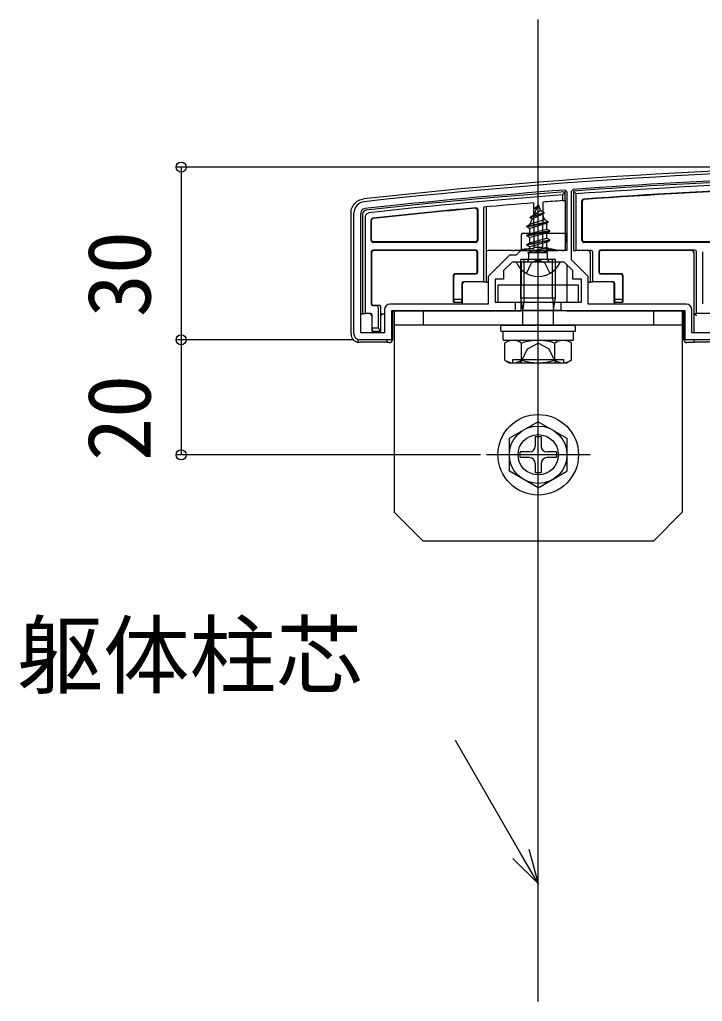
# Model space of a CAD drawing. Units: millimetres, scale not verified. Extents: x -875 to 875, y -1300 to 1294.
# Drawn here: x 626.5 to 745, y -690.1 to -519.5 of the extents above; entities that cross this region are included whole.
import ezdxf
from ezdxf.enums import TextEntityAlignment as Align

# ---------------------------------------------------------------- set-up
doc = ezdxf.new("R2010")
doc.units = ezdxf.units.MM
doc.header["$LTSCALE"] = 8
for name, color, linetype in [('0-2_YKK_11', 7, 'Continuous'), ('0-4_YKK_13', 4, 'Continuous'), ('0-5_YKK_D', 6, 'Continuous'), ('0-7_YSS_K', 3, 'Continuous')]:
    doc.layers.add(name, color=color, linetype=linetype)
doc.styles.add('ＭＳ ゴシック', font='')
doc.styles.get('ＭＳ ゴシック').set_extended_font_data('MS Gothic')

msp = doc.modelspace()

# ---------------------------------------------------------------- linework, layer by layer
at = {"layer": '0-2_YKK_11'}
for p, q in [((684.49, -574.126), (684.49, -553.126)), ((685.69, -573.926), (685.69, -553.126))]:
    msp.add_line(p, q, dxfattribs=at)
for points in [[(721.168, -549.115), (721.49, -549.414), (721.49, -559.626), (713.49, -559.626), (712.69, -560.426), (711.493, -560.426), (707.79, -564.129), (707.79, -568.926), (690.79, -568.926)], [(742.19, -568.926), (725.19, -568.926), (725.19, -564.129), (722.29, -561.229), (722.29, -549.31), (722.568, -549.011)], [(795.49, -575.126), (741.99, -575.126), (741.99, -570.126), (720.49, -570.126), (720.49, -568.626), (723.99, -568.626), (723.99, -564.626), (722.49, -564.626), (722.49, -563.126), (720.99, -561.626), (716.949, -561.626), (716.765, -561.506), (716.215, -561.506), (716.032, -561.626), (711.99, -561.626), (710.49, -563.126), (710.49, -564.626), (708.99, -564.626), (708.99, -568.626), (712.49, -568.626), (712.49, -570.126), (690.99, -570.126), (690.99, -575.126), (685.49, -575.126)], [(689.79, -569.926), (689.79, -573.926), (685.69, -573.926)], [(795.29, -573.926), (743.19, -573.926), (743.19, -569.926)]]:
    msp.add_lwpolyline(points, dxfattribs=at)
for centre, radius, start, end in [((795.768, -1545.129), 1000.004, 90.07337, 96.28629), ((795.768, -1545.127), 998.802, 90.07336, 94.20284), ((795.769, -1545.134), 998.809, 94.28341, 96.28629), ((686.49, -553.126), 2, 96.28628, 180), ((686.49, -553.126), 0.8, 96.28629, 180.00001), ((690.79, -569.926), 1, 90.00001, 179.99999), ((742.19, -569.926), 1, 0.00001, 89.99999), ((685.49, -574.126), 1, 180.00001, 269.99999)]:
    msp.add_arc(centre, radius, start, end, dxfattribs=at)
at = {"layer": '0-4_YKK_13'}
for p, q in [((720.69, -549.953), (721.19, -549.414)), ((721.19, -550.918), (721.19, -549.414)), ((722.59, -549.31), (723.09, -549.775)), ((716.49, -565.126), (716.49, -550.972)), ((720.69, -549.953), (720.69, -550.956)), ((720.69, -550.956), (721.19, -550.918)), ((723.09, -559.626), (723.09, -549.775)), ((724.09, -557.904), (724.09, -550.984)), ((724.169, -557.826), (724.169, -551.057)), ((705.912, -552.59), (705.912, -557.826)), ((705.99, -552.504), (705.99, -557.904)), ((706.99, -552.085), (706.99, -565.047)), ((715.699, -551.345), (715.739, -559.126)), ((716.49, -551.626), (715.743, -553.429)), ((715.743, -553.429), (716.914, -552.649)), ((715.89, -552.316), (716.144, -552.462)), ((716.49, -551.626), (716.914, -552.649)), ((716.914, -552.649), (717.54, -553.011)), ((717.283, -551.219), (717.241, -559.126)), ((683.99, -574.128), (683.99, -553.121)), ((686.49, -570.547), (686.49, -553.744)), ((687.49, -557.904), (687.49, -554.291)), ((687.569, -557.826), (687.569, -554.361)), ((715.458, -554.118), (715.066, -555.063)), ((715.066, -555.063), (717.56, -554.208)), ((715.09, -553.906), (717.54, -553.111)), ((715.09, -553.806), (715.743, -553.429)), ((715.09, -553.906), (715.458, -554.118)), ((715.458, -554.118), (717.189, -553.313)), ((717.189, -553.313), (717.54, -553.111)), ((717.189, -553.313), (717.56, -554.208)), ((717.54, -553.111), (717.54, -553.011)), ((717.56, -554.208), (718.24, -554.601)), ((714.49, -555.396), (718.24, -554.601)), ((714.49, -555.496), (718.24, -554.701)), ((714.49, -555.396), (715.066, -555.063)), ((714.49, -555.496), (714.49, -555.396)), ((714.49, -555.496), (715.015, -555.799)), ((718.49, -556.191), (714.49, -556.986)), ((717.856, -554.923), (715.015, -555.799)), ((715.015, -556.683), (715.015, -555.799)), ((715.015, -556.683), (717.965, -555.888)), ((717.856, -554.923), (718.24, -554.701)), ((717.856, -554.923), (717.965, -555.187)), ((717.965, -555.888), (717.965, -555.187)), ((717.965, -555.888), (718.49, -556.191)), ((718.24, -554.701), (718.24, -554.601)), ((718.49, -556.291), (718.49, -556.191)), ((713.56, -556.924), (713.546, -559.626)), ((713.863, -556.626), (721.118, -556.626)), ((714.49, -557.086), (718.49, -556.291)), ((714.49, -556.986), (715.015, -556.683)), ((714.49, -557.086), (714.49, -556.986)), ((714.49, -557.086), (715.015, -557.389)), ((714.49, -558.576), (718.49, -557.781)), ((718.49, -557.881), (714.49, -558.676)), ((717.965, -556.594), (715.015, -557.389)), ((715.015, -558.273), (715.015, -557.389)), ((715.015, -558.273), (717.965, -557.478)), ((717.965, -556.594), (718.49, -556.291)), ((717.965, -557.478), (717.965, -556.594)), ((717.965, -557.478), (718.49, -557.781)), ((721.421, -556.924), (721.434, -559.5)), ((705.69, -558.204), (687.79, -558.204)), ((705.69, -559.547), (687.79, -559.547)), ((705.612, -558.126), (687.869, -558.126)), ((705.612, -559.626), (687.869, -559.626)), ((707.49, -559.626), (707.79, -559.626)), ((712.063, -559.626), (707.79, -559.626)), ((713.053, -559.626), (712.355, -559.626)), ((713.053, -559.626), (719.927, -559.626)), ((713.546, -559.626), (713.546, -559.634)), ((714.49, -558.676), (715.015, -558.979)), ((717.965, -558.184), (715.015, -558.979)), ((715.015, -559.863), (715.015, -558.979)), ((715.015, -559.863), (717.965, -559.068)), ((715.132, -560.038), (718.49, -559.371)), ((718.49, -559.471), (715.635, -560.038)), ((717.241, -559.126), (715.739, -559.126)), ((715.739, -559.126), (715.74, -559.24)), ((716.49, -581.694), (716.49, -558.694)), ((717.241, -559.24), (717.241, -559.126)), ((717.965, -559.068), (717.965, -558.184)), ((717.965, -559.068), (718.49, -559.371)), ((717.965, -559.774), (718.49, -559.471)), ((718.49, -559.471), (718.49, -559.371)), ((720.626, -559.626), (719.927, -559.626)), ((725.686, -559.626), (723.09, -559.626)), ((793.49, -558.204), (724.39, -558.204)), ((759.19, -558.126), (724.469, -558.126)), ((743.686, -559.547), (727.29, -559.547)), ((743.19, -559.626), (727.369, -559.626)), ((743.686, -559.547), (743.19, -559.563)), ((687.49, -559.847), (687.49, -568.904)), ((687.569, -559.926), (687.569, -568.826)), ((705.912, -563.326), (705.912, -559.926)), ((705.99, -563.404), (705.99, -559.847)), ((719.49, -561.194), (713.49, -561.194)), ((713.49, -567.848), (713.49, -561.194)), ((714.03, -567.848), (714.03, -561.194)), ((714.711, -560.038), (715.015, -559.863)), ((718.125, -560.038), (714.711, -560.038)), ((714.855, -561.126), (714.855, -560.038)), ((716.49, -561.167), (715.345, -561.776)), ((716.49, -561.167), (717.635, -561.776)), ((717.965, -559.774), (716.984, -560.038)), ((717.965, -560.038), (717.965, -559.774)), ((718.125, -561.126), (718.125, -560.038)), ((718.95, -567.848), (718.95, -561.194)), ((719.49, -567.848), (719.49, -561.194)), ((725.49, -559.926), (725.49, -565.063)), ((726.99, -559.847), (726.99, -563.404)), ((727.069, -559.926), (727.069, -563.326)), ((743.49, -559.863), (743.49, -570.563)), ((743.99, -570.547), (743.99, -559.847)), ((744.99, -559.847), (744.99, -568.904)), ((720.086, -561.626), (712.895, -561.626)), ((713.535, -561.626), (713.49, -570.126)), ((714.44, -563.591), (715.345, -561.776)), ((718.54, -563.591), (717.635, -561.776)), ((721.448, -562.083), (721.482, -568.626)), ((701.869, -568.126), (701.869, -564.004)), ((702.09, -563.626), (705.612, -563.626)), ((702.169, -563.704), (705.69, -563.704)), ((727.29, -563.704), (730.812, -563.704)), ((727.369, -563.626), (730.89, -563.626)), ((731.112, -564.004), (731.112, -568.126)), ((731.19, -563.926), (731.19, -568.626)), ((703.212, -565.347), (703.212, -568.126)), ((703.29, -565.425), (703.29, -565.426)), ((703.29, -565.426), (703.29, -568.626)), ((706.99, -565.047), (703.512, -565.047)), ((725.19, -565.126), (725.49, -565.126)), ((725.49, -565.063), (725.49, -565.126)), ((729.469, -565.047), (725.99, -565.047)), ((729.69, -565.426), (729.69, -565.425)), ((729.69, -568.626), (729.69, -565.426)), ((729.769, -568.126), (729.769, -565.347)), ((703.212, -568.126), (701.869, -568.126)), ((703.227, -568.626), (703.212, -568.126)), ((713.49, -567.848), (719.49, -567.848)), ((713.815, -569.848), (713.49, -567.848)), ((714.03, -567.848), (713.815, -569.848)), ((718.95, -567.848), (719.165, -569.848)), ((719.165, -569.848), (719.49, -567.848)), ((729.769, -568.126), (729.753, -568.626)), ((731.112, -568.126), (729.769, -568.126)), ((731.127, -568.626), (731.112, -568.126)), ((687.79, -569.204), (688.386, -569.204)), ((687.869, -569.126), (688.89, -569.126)), ((688.89, -569.188), (688.386, -569.204)), ((688.69, -569.504), (688.69, -573.126)), ((689.19, -569.488), (689.19, -569.426)), ((703.227, -568.626), (703.29, -568.626)), ((703.29, -568.626), (703.29, -568.926)), ((713.815, -572.626), (713.815, -569.848)), ((719.165, -572.626), (719.165, -569.848)), ((729.753, -568.626), (729.69, -568.626)), ((729.69, -568.626), (729.69, -568.926)), ((729.753, -568.626), (731.127, -568.626)), ((731.127, -568.626), (731.19, -568.626)), ((685.69, -570.626), (685.99, -570.626)), ((685.99, -570.563), (685.99, -570.626)), ((687.39, -570.547), (686.49, -570.547)), ((687.604, -570.932), (687.604, -570.934)), ((687.604, -570.934), (687.604, -573.626)), ((687.69, -573.126), (687.69, -570.847)), ((689.49, -570.626), (689.79, -570.626)), ((691.19, -570.143), (691.19, -575.127)), ((691.29, -570.126), (713.49, -570.126)), ((691.49, -570.126), (691.49, -605.126)), ((741.49, -570.126), (691.49, -570.126)), ((696.49, -570.126), (696.49, -572.626)), ((713.656, -570.05), (713.49, -570.126)), ((720.574, -570.034), (713.953, -570.034)), ((721.49, -570.126), (741.69, -570.126)), ((736.49, -570.126), (736.49, -572.626)), ((741.49, -570.126), (741.49, -605.126)), ((741.79, -575.127), (741.79, -570.143)), ((743.49, -570.563), (743.99, -570.547)), ((743.49, -570.563), (743.49, -570.626)), ((743.65, -570.632), (743.49, -570.626)), ((743.49, -570.626), (743.49, -573.926)), ((743.656, -570.635), (743.953, -570.932)), ((748.269, -570.547), (743.99, -570.547)), ((687.69, -573.126), (687.675, -573.626)), ((688.69, -573.126), (687.69, -573.126)), ((741.49, -572.626), (691.49, -572.626)), ((709.99, -573.626), (709.99, -572.626)), ((709.99, -572.626), (722.99, -572.626)), ((722.99, -573.626), (722.99, -572.626)), ((687.675, -573.626), (687.604, -573.626)), ((709.99, -573.626), (722.99, -573.626)), ((710.433, -573.626), (722.615, -573.626)), ((710.433, -575.148), (710.433, -573.626)), ((685.19, -575.08), (685.19, -575.596)), ((689.728, -575.534), (685.653, -575.534)), ((690.691, -575.626), (690.19, -575.626)), ((710.717, -575.694), (711.583, -575.194)), ((710.717, -578.694), (710.717, -575.694)), ((711.583, -575.194), (721.398, -575.194)), ((713.39, -579.194), (714.637, -576.694)), ((713.604, -578.679), (713.604, -575.709)), ((714.637, -576.694), (716.49, -575.708)), ((718.344, -576.694), (716.49, -575.708)), ((719.59, -579.194), (718.344, -576.694)), ((719.377, -578.679), (719.377, -575.709)), ((722.264, -575.694), (721.398, -575.194)), ((722.264, -578.694), (722.264, -575.694)), ((743.49, -575.626), (742.289, -575.626)), ((743.49, -575.126), (743.49, -575.626)), ((743.656, -575.55), (743.49, -575.626)), ((748.028, -575.534), (743.953, -575.534)), ((710.717, -578.694), (711.583, -579.194)), ((721.398, -579.194), (711.583, -579.194)), ((712.058, -579.194), (712.058, -578.594)), ((712.058, -578.594), (720.922, -578.594)), ((720.922, -579.194), (720.922, -578.594)), ((722.264, -578.694), (721.398, -579.194)), ((716.49, -604.126), (716.49, -586.126)), ((716.49, -589.376), (711.49, -592.262)), ((716.49, -589.376), (721.49, -592.262)), ((715.99, -591.976), (715.99, -593.626)), ((715.99, -591.976), (716.99, -591.976)), ((716.99, -591.976), (716.99, -593.626)), ((711.49, -597.989), (711.49, -592.262)), ((721.49, -592.262), (721.49, -597.989)), ((725.49, -595.126), (707.49, -595.126)), ((714.99, -594.626), (713.34, -594.626)), ((713.34, -595.626), (713.34, -594.626)), ((719.64, -594.626), (717.99, -594.626)), ((719.64, -594.626), (719.64, -595.626)), ((714.99, -595.626), (713.34, -595.626)), ((715.99, -596.626), (715.99, -598.276)), ((716.99, -596.626), (716.99, -598.276)), ((719.64, -595.626), (717.99, -595.626)), ((716.49, -600.876), (711.49, -597.989)), ((716.99, -598.276), (715.99, -598.276)), ((716.49, -600.876), (721.49, -597.989)), ((696.49, -610.126), (691.49, -605.126)), ((736.49, -610.126), (741.49, -605.126)), ((736.49, -610.126), (696.49, -610.126))]:
    msp.add_line(p, q, dxfattribs=at)
for points in [[(722.59, -549.31), (722.59, -559.626), (723.09, -559.626)], [(683.99, -553.121), (684.002, -552.878), (684.037, -552.639), (684.096, -552.403), (684.177, -552.173), (684.28, -551.954), (684.403, -551.746), (684.547, -551.549), (684.709, -551.368), (684.888, -551.204), (685.081, -551.058), (685.29, -550.931), (685.508, -550.826), (685.735, -550.742), (685.97, -550.68), (686.212, -550.641)], [(721.19, -550.918), (721.19, -559.626), (720.917, -559.626)], [(724.369, -550.685), (724.228, -550.732), (724.127, -550.84), (724.09, -550.984)], [(724.169, -551.057), (724.206, -550.913), (724.306, -550.805), (724.447, -550.758)], [(686.605, -552.61), (686.295, -552.728), (686.073, -552.975), (685.99, -553.296)], [(686.605, -552.61), (686.606, -552.61), (686.607, -552.61), (686.61, -552.61), (686.612, -552.609), (686.614, -552.609)], [(705.585, -552.291), (705.746, -552.322), (705.866, -552.432), (705.912, -552.59)], [(705.99, -552.504), (705.945, -552.346), (705.825, -552.236), (705.663, -552.205)], [(706.99, -565.047), (707.49, -565.063), (707.49, -552.041)], [(715.89, -552.316), (715.89, -552.216), (716.358, -551.946)], [(685.99, -553.305), (685.99, -570.563), (686.49, -570.547)], [(686.49, -553.744), (686.57, -553.421), (686.792, -553.173), (687.106, -553.058)], [(687.758, -553.993), (687.622, -554.043), (687.525, -554.15), (687.49, -554.291)], [(687.569, -554.361), (687.604, -554.221), (687.7, -554.113), (687.836, -554.063)], [(715.09, -553.906), (715.09, -553.806), (717.54, -553.011)], [(717.965, -558.184), (718.49, -557.881), (718.49, -557.781)], [(712.063, -559.626), (712.192, -559.626), (712.297, -559.626), (712.355, -559.626)], [(714.49, -558.676), (714.49, -558.576), (715.015, -558.273)], [(715.51, -559.298), (715.629, -559.286), (715.711, -559.266), (715.74, -559.24)], [(717.241, -559.24), (717.269, -559.266), (717.351, -559.286), (717.471, -559.298)], [(720.626, -559.626), (720.684, -559.626), (720.788, -559.626), (720.917, -559.626)], [(725.49, -565.063), (725.99, -565.047), (725.99, -559.926)], [(701.853, -568.626), (701.79, -568.626), (701.79, -563.926)], [(707.49, -565.063), (707.49, -565.126), (707.79, -565.126)], [(701.869, -568.126), (701.853, -568.626), (703.227, -568.626)], [(689.19, -573.626), (689.19, -569.488), (689.19, -569.488)], [(687.675, -573.626), (689.19, -573.626), (688.69, -573.126)], [(710.433, -575.194), (722.615, -575.194), (722.615, -573.672)], [(685.356, -575.535), (685.394, -575.533), (685.472, -575.534), (685.579, -575.534)], [(690.19, -575.126), (690.19, -575.626), (690.025, -575.55)]]:
    msp.add_lwpolyline(points, dxfattribs=at)
msp.add_lwpolyline([(709.49, -568.626), (723.49, -568.626), (723.49, -565.626), (709.49, -565.626)], close=True, dxfattribs=at)
for radius in [7, 5, 3.5]:
    msp.add_circle((716.49, -595.126), radius, dxfattribs=at)
for centre, radius, start, end in [((795.768, -1545.125), 1000.5, 90.07309, 96.28654), ((795.768, -1545.125), 998.5, 90.06763, 94.20284), ((795.768, -1545.125), 998, 90.09584, 94.17617), ((795.768, -1545.125), 998.5, 94.2834, 96.27602), ((795.768, -1545.125), 997, 90.13094, 94.1067), ((795.768, -1545.125), 996.922, 92.10333, 94.1025), ((795.768, -1545.125), 998, 94.31433, 96.25077), ((795.768, -1545.125), 997, 94.31867, 94.51509), ((795.768, -1545.125), 997, 95.18524, 96.21936), ((795.768, -1545.125), 996.922, 95.19018, 96.21531), ((795.768, -1545.125), 997, 94.6064, 95.10866), ((686.69, -553.305), 0.7, 179.30522, 180), ((687.79, -557.904), 0.3, 180.00157, 269.99843), ((687.869, -557.826), 0.3, 180.00157, 269.99843), ((705.612, -557.826), 0.3, 270.00157, 359.99843), ((705.69, -557.904), 0.3, 270.00157, 359.99843), ((724.39, -557.904), 0.3, 180.00157, 269.99843), ((724.469, -557.826), 0.3, 180.00157, 269.99843), ((687.79, -559.847), 0.3, 90.00157, 179.99843), ((687.869, -559.926), 0.3, 90.00157, 179.99843), ((705.612, -559.926), 0.3, 0.00157, 89.99843), ((705.69, -559.847), 0.3, 0.00157, 89.99843), ((725.19, -559.926), 0.3, 0, 90), ((727.29, -559.847), 0.3, 90.00157, 179.99843), ((727.369, -559.926), 0.3, 90.00157, 179.99843), ((743.19, -559.926), 0.3, 0, 90), ((714.355, -561.126), 0.5, 270, 0), ((718.625, -561.126), 0.5, 180, 270), ((712.895, -561.78), 0.154, 90, 207.28096), ((716.49, -559.926), 4.2, 207.28096, 332.71904), ((720.086, -561.78), 0.154, 332.71904, 90), ((702.09, -563.926), 0.3, 90.00157, 179.99843), ((702.169, -564.004), 0.3, 90.00157, 179.99843), ((705.612, -563.326), 0.3, 270.00157, 359.99843), ((705.69, -563.404), 0.3, 270.00157, 359.99843), ((727.29, -563.404), 0.3, 180.00157, 269.99843), ((727.369, -563.326), 0.3, 180.00157, 269.99843), ((730.812, -564.004), 0.3, 0.00157, 89.99843), ((730.89, -563.926), 0.3, 0.00157, 89.99843), ((703.512, -565.347), 0.3, 90.00157, 179.99843), ((729.469, -565.347), 0.3, 0.00157, 89.99843), ((687.79, -568.904), 0.3, 180.00157, 269.99843), ((687.869, -568.826), 0.3, 180.00157, 269.99843), ((688.89, -569.426), 0.3, 0, 90), ((687.39, -570.847), 0.3, 0.00157, 89.99843), ((689.49, -570.926), 0.3, 90, 180), ((712.146, -577.859), 2.598, 55.86369, 115.45615), ((716.49, -584.816), 9.553, 72.41205, 107.58795), ((720.835, -577.859), 2.598, 64.54385, 124.13631), ((712.146, -576.529), 2.598, 244.54385, 304.13631), ((716.49, -569.572), 9.553, 252.41205, 287.58795), ((720.835, -576.529), 2.598, 235.86369, 295.45615), ((714.99, -593.626), 1, 270, 0), ((717.99, -593.626), 1, 180, 270), ((714.99, -596.626), 1, 0, 90), ((717.99, -596.626), 1, 90, 180)]:
    msp.add_arc(centre, radius, start, end, dxfattribs=at)
for centre, major_axis, ratio, start_param, end_param in [((713.863, -556.926), (-0.303, 0), 0.991228, 4.712389, 6.2779493), ((721.118, -556.926), (-0.303, 0), 0.991228, 4.4708766, 4.712389), ((721.118, -556.926), (-0.303, 0), 0.991228, 3.1468286, 4.4708766), ((716.49, -560.125), (-4.247, 0), 0.2, 4.9453979, 5.6551575), ((716.49, -560.125), (-4.247, 0), 0.2, 3.7696205, 4.4793801), ((725.686, -559.926), (-0.304, 0), 0.986394, 3.1415927, 4.712389), ((743.19, -559.863), (-0.215, 0.209), 0.999567, 3.911932, 5.4818675), ((743.686, -559.847), (0.304, 0.01), 0.986381, 6.2522069, 7.8221424), ((743.19, -559.872), (0.214, 0.217), 0.969074, 5.5054223, 5.5062831), ((703.59, -565.426), (0.12, 0.275), 0.999508, 0.4125047, 1.9826091), ((729.39, -565.426), (-0.12, 0.275), 0.999508, 4.3005762, 5.8706806), ((688.386, -569.504), (0.304, 0.01), 0.986381, 6.2522069, 7.8221424), ((688.89, -569.488), (-0.215, 0.209), 0.999567, 3.911932, 5.4818675), ((687.305, -570.932), (-0.115, 0.277), 0.992623, 4.322301, 5.8878614), ((689.49, -570.932), (-0.213, -0.213), 0.994778, 3.9296088, 5.4951691), ((713.953, -570.052), (-0.3, 0), 0.061143, 4.7121317, 6.1503525), ((743.65, -570.932), (0, 0.3), 0.133333, 6.1506338, 6.2779493), ((685.493, -574.123), (-1.065, -1.065), 0.99628, 5.4996506, 6.8675658), ((685.75, -573.866), (-2.691, -1.61), 0.42434, 1.1193596, 1.1798003), ((685.653, -575.552), (-0.3, 0), 0.061163, 4.712389, 4.9625918), ((689.728, -575.552), (-0.3, 0), 0.061163, 3.2741442, 4.712389), ((690.689, -575.125), (0.355, -0.355), 0.99628, 5.4996506, 7.06672), ((742.291, -575.125), (-0.355, -0.355), 0.99628, 5.4996506, 7.06672), ((743.953, -575.552), (-0.3, 0), 0.061163, 4.712389, 6.1506338)]:
    msp.add_ellipse(centre, major_axis=major_axis, ratio=ratio, start_param=start_param, end_param=end_param, dxfattribs=at)
at = {"layer": '0-5_YKK_D'}
for p, q in [((793.49, -545.126), (653.49, -545.126)), ((654.49, -545.126), (654.49, -575.126)), ((684.49, -575.126), (653.49, -575.126)), ((684.49, -575.126), (653.49, -575.126)), ((654.49, -575.126), (654.49, -595.126)), ((706.49, -595.126), (653.49, -595.126))]:
    msp.add_line(p, q, dxfattribs=at)
for points in [[(716.483, -669.665), (713.483, -664.469), (702.125, -644.8)], [(714.875, -663.665), (716.483, -669.665), (712.091, -665.273)]]:
    msp.add_lwpolyline(points, dxfattribs=at)
for centre in [(654.49, -545.126), (654.49, -575.126), (654.49, -575.126), (654.49, -595.126)]:
    msp.add_circle(centre, 0.875, dxfattribs=at)
at = {"layer": '0-7_YSS_K'}
msp.add_line((716.49, -690.126), (716.49, -519.497), dxfattribs=at)

# ---------------------------------------------------------------- texts
at = {"layer": '0-5_YKK_D', "style": 'ＭＳ ゴシック'}
for s, p in [('30', (652.49, -571.205)), ('20', (652.49, -596.205))]:
    msp.add_text(s, height=11, rotation=90, dxfattribs=at).set_placement(p, align=Align.BOTTOM_LEFT)
msp.add_text('躯体柱芯', height=11, dxfattribs=at).set_placement((625.961, -638.774), align=Align.BOTTOM_LEFT)

doc.saveas('drawing.dxf')
